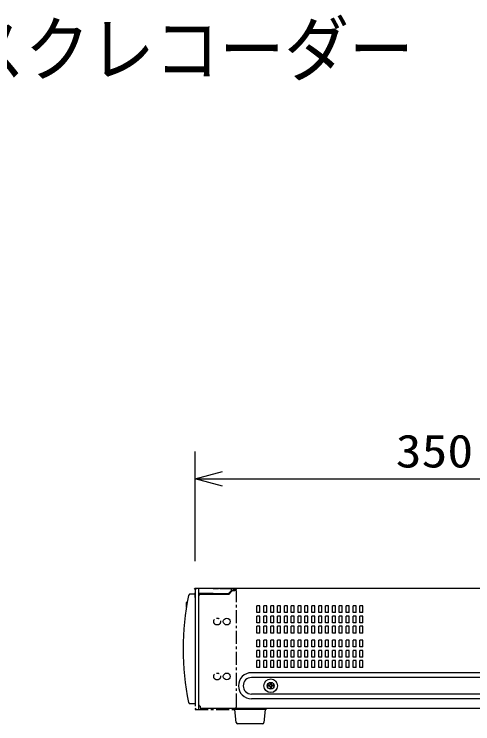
# Model space of a CAD drawing. Units: millimetres, scale not verified. Extents: x -63 to 63, y -57 to 57.
# Drawn here: x 6.2 to 39.7, y 5.7 to 57.4 of the extents above; entities that cross this region are included whole.
import ezdxf
from ezdxf.enums import TextEntityAlignment as Align

# ---------------------------------------------------------------- set-up
doc = ezdxf.new("R2010")
doc.units = ezdxf.units.MM
doc.header["$LTSCALE"] = 0.190236
doc.header["$PDMODE"] = 32
doc.header["$PDSIZE"] = 0.0951
doc.linetypes.add('CHAIN1', pattern=[8, 5, -1, 1, -1])
doc.linetypes.add('LONG_DOUBLE_CHAIN', pattern=[21.8, 18, -1, 0.6, -0.6, 0.6, -1])
for name, color, linetype in [('0-0_MOJI1', 2, 'Continuous'), ('0-2_GAIKEI', 1, 'Continuous'), ('0-3_WAKU', 3, 'Continuous'), ('0-4_DEFPOINTS', 7, 'Continuous')]:
    doc.layers.add(name, color=color, linetype=linetype)
doc.styles.add('ＭＳ ゴシック', font='')
doc.styles.get('ＭＳ ゴシック').set_extended_font_data('MS Gothic')

# ---------------------------------------------------------------- blocks, each defined once
blk = doc.blocks.new('_OPEN30')
at = {"layer": '0-4_DEFPOINTS'}
blk.add_line((0, 0), (-1, 0), dxfattribs=at)
blk.add_lwpolyline([(-1, 0.26795), (0, 0), (-1, -0.26795)], dxfattribs=at)

msp = doc.modelspace()

# ---------------------------------------------------------------- linework, layer by layer
at = {"layer": '0-2_GAIKEI', "linetype": 'CHAIN1'}
for p, q in [((19.5228, 15.5525), (19.4228, 15.5525)), ((19.4228, 15.5525), (19.4228, 6.7525)), ((19.6528, 15.5525), (19.6528, 6.7525)), ((22.4228, 6.9525), (22.4228, 15.3525)), ((19.4228, 6.7525), (22.2228, 6.7525))]:
    msp.add_line(p, q, dxfattribs=at)
at = {"layer": '0-2_GAIKEI', "color": 7}
for p, q in [((19.5228, 15.5525), (19.4228, 15.4525)), ((20.7228, 15.5525), (19.5228, 15.5525)), ((20.7228, 15.5525), (19.5228, 15.5525)), ((22.0728, 15.5525), (19.5353, 15.5525)), ((20.7228, 15.5525), (21.1229, 15.5525)), ((21.2228, 15.5525), (21.1229, 15.5525)), ((21.2228, 15.5525), (22.0087, 15.5525)), ((21.8728, 15.1325), (22.2728, 15.5525)), ((22.0728, 15.4025), (22.0728, 15.5525)), ((22.0728, 15.5525), (22.0747, 15.5525)), ((54.3429, 15.5525), (22.0728, 15.5525)), ((22.4228, 15.5025), (22.4228, 15.5525)), ((19.4228, 14.9015), (19.4228, 15.2525)), ((19.6728, 15.1525), (19.6728, 6.7525)), ((19.6928, 7.0825), (19.6928, 15.0325)), ((20.7228, 15.1825), (19.7028, 15.1825)), ((21.8728, 15.1325), (19.7928, 15.1325)), ((20.7228, 15.1325), (19.7928, 15.1325)), ((20.7228, 15.1825), (21.8528, 15.1825)), ((21.6528, 15.1325), (20.7228, 15.1325)), ((22.0728, 15.4025), (21.8528, 15.1825)), ((22.13, 15.4025), (22.3228, 15.4025)), ((22.2405, 15.4025), (22.3071, 15.4725)), ((22.3071, 15.4725), (22.4228, 15.4725)), ((18.9228, 7.2525), (19.0084, 7.167)), ((19.4228, 7.1525), (19.0084, 7.167)), ((19.4228, 6.8525), (19.5228, 6.7525)), ((19.5228, 6.7525), (19.6728, 6.7525)), ((19.7928, 6.9825), (19.7928, 6.8525)), ((19.7928, 6.9825), (19.7928, 6.9825)), ((19.7928, 6.9825), (19.7928, 6.9825)), ((19.7928, 6.9325), (19.7928, 6.8525)), ((19.7928, 6.8525), (54.2129, 6.8525)), ((22.2728, 6.7525), (22.1728, 6.8525)), ((22.4142, 5.793), (22.3228, 6.7525)), ((24.5228, 6.7525), (24.4315, 5.793)), ((24.6728, 6.8525), (24.5728, 6.7525)), ((24.3319, 5.7025), (22.5138, 5.7025))]:
    msp.add_line(p, q, dxfattribs=at)
at = {"layer": '0-2_GAIKEI'}
for p, q in [((24.1428, 14.3025), (23.9228, 14.3025)), ((23.9228, 13.8025), (23.9228, 14.3025)), ((24.1428, 13.8025), (24.1428, 14.3025)), ((24.4228, 13.8025), (24.4228, 14.3025)), ((24.6428, 14.3025), (24.4228, 14.3025)), ((24.6428, 13.8025), (24.6428, 14.3025)), ((25.1428, 14.3025), (24.9228, 14.3025)), ((24.9228, 13.8025), (24.9228, 14.3025)), ((25.1428, 13.8025), (25.1428, 14.3025)), ((25.4229, 13.8025), (25.4229, 14.3025)), ((25.6428, 14.3025), (25.4229, 14.3025)), ((25.6428, 13.8025), (25.6428, 14.3025)), ((26.1428, 14.3025), (25.9229, 14.3025)), ((25.9229, 13.8025), (25.9229, 14.3025)), ((26.1428, 13.8025), (26.1428, 14.3025)), ((26.4229, 13.8025), (26.4229, 14.3025)), ((26.6428, 14.3025), (26.4229, 14.3025)), ((26.6428, 13.8025), (26.6428, 14.3025)), ((27.1428, 14.3025), (26.9229, 14.3025)), ((26.9229, 13.8025), (26.9229, 14.3025)), ((27.1428, 13.8025), (27.1428, 14.3025)), ((27.4229, 13.8025), (27.4229, 14.3025)), ((27.6428, 14.3025), (27.4229, 14.3025)), ((27.6428, 13.8025), (27.6428, 14.3025)), ((27.9229, 13.8025), (27.9229, 14.3025)), ((28.1428, 14.3025), (27.9229, 14.3025)), ((28.1428, 13.8025), (28.1428, 14.3025)), ((28.4229, 13.8025), (28.4229, 14.3025)), ((28.6429, 14.3025), (28.4229, 14.3025)), ((28.6429, 13.8025), (28.6429, 14.3025)), ((28.9229, 13.8025), (28.9229, 14.3025)), ((29.1429, 14.3025), (28.9229, 14.3025)), ((29.1429, 13.8025), (29.1429, 14.3025)), ((29.4229, 13.8025), (29.4229, 14.3025)), ((29.6429, 14.3025), (29.4229, 14.3025)), ((29.6429, 13.8025), (29.6429, 14.3025)), ((29.9229, 13.8025), (29.9229, 14.3025)), ((30.1429, 14.3025), (29.9229, 14.3025)), ((30.1429, 13.8025), (30.1429, 14.3025)), ((30.4229, 13.8025), (30.4229, 14.3025)), ((30.6429, 14.3025), (30.4229, 14.3025)), ((30.6429, 13.8025), (30.6429, 14.3025)), ((30.9229, 13.8025), (30.9229, 14.3025)), ((31.1429, 14.3025), (30.9229, 14.3025)), ((31.1429, 13.8025), (31.1429, 14.3025)), ((31.4229, 13.8025), (31.4229, 14.3025)), ((31.6429, 14.3025), (31.4229, 14.3025)), ((31.6429, 13.8025), (31.6429, 14.3025)), ((24.1428, 13.8025), (23.9228, 13.8025)), ((24.1428, 13.5525), (23.9228, 13.5525)), ((23.9228, 13.0525), (23.9228, 13.5525)), ((24.1428, 13.0525), (24.1428, 13.5525)), ((24.6428, 13.8025), (24.4228, 13.8025)), ((24.4228, 13.0525), (24.4228, 13.5525)), ((24.6428, 13.5525), (24.4228, 13.5525)), ((24.6428, 13.0525), (24.6428, 13.5525)), ((25.1428, 13.8025), (24.9228, 13.8025)), ((25.1428, 13.5525), (24.9228, 13.5525)), ((24.9228, 13.0525), (24.9228, 13.5525)), ((25.1428, 13.0525), (25.1428, 13.5525)), ((25.6428, 13.8025), (25.4229, 13.8025)), ((25.4229, 13.0525), (25.4229, 13.5525)), ((25.6428, 13.5525), (25.4229, 13.5525)), ((25.6428, 13.0525), (25.6428, 13.5525)), ((26.1428, 13.8025), (25.9229, 13.8025)), ((26.1428, 13.5525), (25.9229, 13.5525)), ((25.9229, 13.0525), (25.9229, 13.5525)), ((26.1428, 13.0525), (26.1428, 13.5525)), ((26.6428, 13.8025), (26.4229, 13.8025)), ((26.4229, 13.0525), (26.4229, 13.5525)), ((26.6428, 13.5525), (26.4229, 13.5525)), ((26.6428, 13.0525), (26.6428, 13.5525)), ((27.1428, 13.8025), (26.9229, 13.8025)), ((27.1428, 13.5525), (26.9229, 13.5525)), ((26.9229, 13.0525), (26.9229, 13.5525)), ((27.1428, 13.0525), (27.1428, 13.5525)), ((27.6428, 13.8025), (27.4229, 13.8025)), ((27.4229, 13.0525), (27.4229, 13.5525)), ((27.6428, 13.5525), (27.4229, 13.5525)), ((27.6428, 13.0525), (27.6428, 13.5525)), ((28.1428, 13.8025), (27.9229, 13.8025)), ((27.9229, 13.0525), (27.9229, 13.5525)), ((28.1428, 13.5525), (27.9229, 13.5525)), ((28.1428, 13.0525), (28.1428, 13.5525)), ((28.6429, 13.8025), (28.4229, 13.8025)), ((28.4229, 13.0525), (28.4229, 13.5525)), ((28.6429, 13.5525), (28.4229, 13.5525)), ((28.6429, 13.0525), (28.6429, 13.5525)), ((29.1429, 13.8025), (28.9229, 13.8025)), ((28.9229, 13.0525), (28.9229, 13.5525)), ((29.1429, 13.5525), (28.9229, 13.5525)), ((29.1429, 13.0525), (29.1429, 13.5525)), ((29.6429, 13.8025), (29.4229, 13.8025)), ((29.4229, 13.0525), (29.4229, 13.5525)), ((29.6429, 13.5525), (29.4229, 13.5525)), ((29.6429, 13.0525), (29.6429, 13.5525)), ((30.1429, 13.8025), (29.9229, 13.8025)), ((29.9229, 13.0525), (29.9229, 13.5525)), ((30.1429, 13.5525), (29.9229, 13.5525)), ((30.1429, 13.0525), (30.1429, 13.5525)), ((30.6429, 13.8025), (30.4229, 13.8025)), ((30.4229, 13.0525), (30.4229, 13.5525)), ((30.6429, 13.5525), (30.4229, 13.5525)), ((30.6429, 13.0525), (30.6429, 13.5525)), ((31.1429, 13.8025), (30.9229, 13.8025)), ((30.9229, 13.0525), (30.9229, 13.5525)), ((31.1429, 13.5525), (30.9229, 13.5525)), ((31.1429, 13.0525), (31.1429, 13.5525)), ((31.6429, 13.8025), (31.4229, 13.8025)), ((31.4229, 13.0525), (31.4229, 13.5525)), ((31.6429, 13.5525), (31.4229, 13.5525)), ((31.6429, 13.0525), (31.6429, 13.5525)), ((24.1428, 13.0525), (23.9228, 13.0525)), ((24.6428, 13.0525), (24.4228, 13.0525)), ((25.1428, 13.0525), (24.9228, 13.0525)), ((25.6428, 13.0525), (25.4229, 13.0525)), ((26.1428, 13.0525), (25.9229, 13.0525)), ((26.6428, 13.0525), (26.4229, 13.0525)), ((27.1428, 13.0525), (26.9229, 13.0525)), ((27.6428, 13.0525), (27.4229, 13.0525)), ((28.1428, 13.0525), (27.9229, 13.0525)), ((28.6429, 13.0525), (28.4229, 13.0525)), ((29.1429, 13.0525), (28.9229, 13.0525)), ((29.6429, 13.0525), (29.4229, 13.0525)), ((30.1429, 13.0525), (29.9229, 13.0525)), ((30.6429, 13.0525), (30.4229, 13.0525)), ((31.1429, 13.0525), (30.9229, 13.0525)), ((31.6429, 13.0525), (31.4229, 13.0525)), ((24.1428, 12.8025), (23.9228, 12.8025)), ((23.9228, 12.3025), (23.9228, 12.8025)), ((24.1428, 12.3025), (24.1428, 12.8025)), ((24.4228, 12.3025), (24.4228, 12.8025)), ((24.6428, 12.8025), (24.4228, 12.8025)), ((24.6428, 12.3025), (24.6428, 12.8025)), ((25.1428, 12.8025), (24.9228, 12.8025)), ((24.9228, 12.3025), (24.9228, 12.8025)), ((25.1428, 12.3025), (25.1428, 12.8025)), ((25.4229, 12.3025), (25.4229, 12.8025)), ((25.6428, 12.8025), (25.4229, 12.8025)), ((25.6428, 12.3025), (25.6428, 12.8025)), ((26.1428, 12.8025), (25.9229, 12.8025)), ((25.9229, 12.3025), (25.9229, 12.8025)), ((26.1428, 12.3025), (26.1428, 12.8025)), ((26.4229, 12.3025), (26.4229, 12.8025)), ((26.6428, 12.8025), (26.4229, 12.8025)), ((26.6428, 12.3025), (26.6428, 12.8025)), ((27.1428, 12.8025), (26.9229, 12.8025)), ((26.9229, 12.3025), (26.9229, 12.8025)), ((27.1428, 12.3025), (27.1428, 12.8025)), ((27.4229, 12.3025), (27.4229, 12.8025)), ((27.6428, 12.8025), (27.4229, 12.8025)), ((27.6428, 12.3025), (27.6428, 12.8025)), ((27.9229, 12.3025), (27.9229, 12.8025)), ((28.1428, 12.8025), (27.9229, 12.8025)), ((28.1428, 12.3025), (28.1428, 12.8025)), ((28.4229, 12.3025), (28.4229, 12.8025)), ((28.6429, 12.8025), (28.4229, 12.8025)), ((28.6429, 12.3025), (28.6429, 12.8025)), ((28.9229, 12.3025), (28.9229, 12.8025)), ((29.1429, 12.8025), (28.9229, 12.8025)), ((29.1429, 12.3025), (29.1429, 12.8025)), ((29.4229, 12.3025), (29.4229, 12.8025)), ((29.6429, 12.8025), (29.4229, 12.8025)), ((29.6429, 12.3025), (29.6429, 12.8025)), ((29.9229, 12.3025), (29.9229, 12.8025)), ((30.1429, 12.8025), (29.9229, 12.8025)), ((30.1429, 12.3025), (30.1429, 12.8025)), ((30.4229, 12.3025), (30.4229, 12.8025)), ((30.6429, 12.8025), (30.4229, 12.8025)), ((30.6429, 12.3025), (30.6429, 12.8025)), ((30.9229, 12.3025), (30.9229, 12.8025)), ((31.1429, 12.8025), (30.9229, 12.8025)), ((31.1429, 12.3025), (31.1429, 12.8025)), ((31.4229, 12.3025), (31.4229, 12.8025)), ((31.6429, 12.8025), (31.4229, 12.8025)), ((31.6429, 12.3025), (31.6429, 12.8025)), ((24.1428, 12.3025), (23.9228, 12.3025)), ((24.6428, 12.3025), (24.4228, 12.3025)), ((25.1428, 12.3025), (24.9228, 12.3025)), ((25.6428, 12.3025), (25.4229, 12.3025)), ((26.1428, 12.3025), (25.9229, 12.3025)), ((26.6428, 12.3025), (26.4229, 12.3025)), ((27.1428, 12.3025), (26.9229, 12.3025)), ((27.6428, 12.3025), (27.4229, 12.3025)), ((28.1428, 12.3025), (27.9229, 12.3025)), ((28.6429, 12.3025), (28.4229, 12.3025)), ((29.1429, 12.3025), (28.9229, 12.3025)), ((29.6429, 12.3025), (29.4229, 12.3025)), ((30.1429, 12.3025), (29.9229, 12.3025)), ((30.6429, 12.3025), (30.4229, 12.3025)), ((31.1429, 12.3025), (30.9229, 12.3025)), ((31.6429, 12.3025), (31.4229, 12.3025)), ((24.1428, 11.8025), (23.9228, 11.8025)), ((23.9228, 11.3025), (23.9228, 11.8025)), ((24.1428, 11.3025), (24.1428, 11.8025)), ((24.4228, 11.3025), (24.4228, 11.8025)), ((24.6428, 11.8025), (24.4228, 11.8025)), ((24.6428, 11.3025), (24.6428, 11.8025)), ((25.1428, 11.8025), (24.9228, 11.8025)), ((24.9228, 11.3025), (24.9228, 11.8025)), ((25.1428, 11.3025), (25.1428, 11.8025)), ((25.4229, 11.3025), (25.4229, 11.8025)), ((25.6428, 11.8025), (25.4229, 11.8025)), ((25.6428, 11.3025), (25.6428, 11.8025)), ((26.1428, 11.8025), (25.9229, 11.8025)), ((25.9229, 11.3025), (25.9229, 11.8025)), ((26.1428, 11.3025), (26.1428, 11.8025)), ((26.4229, 11.3025), (26.4229, 11.8025)), ((26.6428, 11.8025), (26.4229, 11.8025)), ((26.6428, 11.3025), (26.6428, 11.8025)), ((27.1428, 11.8025), (26.9229, 11.8025)), ((26.9229, 11.3025), (26.9229, 11.8025)), ((27.1428, 11.3025), (27.1428, 11.8025)), ((27.4229, 11.3025), (27.4229, 11.8025)), ((27.6428, 11.8025), (27.4229, 11.8025)), ((27.6428, 11.3025), (27.6428, 11.8025)), ((27.9229, 11.3025), (27.9229, 11.8025)), ((28.1428, 11.8025), (27.9229, 11.8025)), ((28.1428, 11.3025), (28.1428, 11.8025)), ((28.4229, 11.3025), (28.4229, 11.8025)), ((28.6429, 11.8025), (28.4229, 11.8025)), ((28.6429, 11.3025), (28.6429, 11.8025)), ((28.9229, 11.3025), (28.9229, 11.8025)), ((29.1429, 11.8025), (28.9229, 11.8025)), ((29.1429, 11.3025), (29.1429, 11.8025)), ((29.4229, 11.3025), (29.4229, 11.8025)), ((29.6429, 11.8025), (29.4229, 11.8025)), ((29.6429, 11.3025), (29.6429, 11.8025)), ((29.9229, 11.3025), (29.9229, 11.8025)), ((30.1429, 11.8025), (29.9229, 11.8025)), ((30.1429, 11.3025), (30.1429, 11.8025)), ((30.4229, 11.3025), (30.4229, 11.8025)), ((30.6429, 11.8025), (30.4229, 11.8025)), ((30.6429, 11.3025), (30.6429, 11.8025)), ((30.9229, 11.3025), (30.9229, 11.8025)), ((31.1429, 11.8025), (30.9229, 11.8025)), ((31.1429, 11.3025), (31.1429, 11.8025)), ((31.4229, 11.3025), (31.4229, 11.8025)), ((31.6429, 11.8025), (31.4229, 11.8025)), ((31.6429, 11.3025), (31.6429, 11.8025)), ((24.1428, 11.3025), (23.9228, 11.3025)), ((24.1428, 11.0525), (23.9228, 11.0525)), ((23.9228, 10.5525), (23.9228, 11.0525)), ((24.1428, 10.5525), (24.1428, 11.0525)), ((24.6428, 11.3025), (24.4228, 11.3025)), ((24.4228, 10.5525), (24.4228, 11.0525)), ((24.6428, 11.0525), (24.4228, 11.0525)), ((24.6428, 10.5525), (24.6428, 11.0525)), ((25.1428, 11.3025), (24.9228, 11.3025)), ((25.1428, 11.0525), (24.9228, 11.0525)), ((24.9228, 10.5525), (24.9228, 11.0525)), ((25.1428, 10.5525), (25.1428, 11.0525)), ((25.6428, 11.3025), (25.4229, 11.3025)), ((25.4229, 10.5525), (25.4229, 11.0525)), ((25.6428, 11.0525), (25.4229, 11.0525)), ((25.6428, 10.5525), (25.6428, 11.0525)), ((26.1428, 11.3025), (25.9229, 11.3025)), ((26.1428, 11.0525), (25.9229, 11.0525)), ((25.9229, 10.5525), (25.9229, 11.0525)), ((26.1428, 10.5525), (26.1428, 11.0525)), ((26.6428, 11.3025), (26.4229, 11.3025)), ((26.4229, 10.5525), (26.4229, 11.0525)), ((26.6428, 11.0525), (26.4229, 11.0525)), ((26.6428, 10.5525), (26.6428, 11.0525)), ((27.1428, 11.3025), (26.9229, 11.3025)), ((27.1428, 11.0525), (26.9229, 11.0525)), ((26.9229, 10.5525), (26.9229, 11.0525)), ((27.1428, 10.5525), (27.1428, 11.0525)), ((27.6428, 11.3025), (27.4229, 11.3025)), ((27.4229, 10.5525), (27.4229, 11.0525)), ((27.6428, 11.0525), (27.4229, 11.0525)), ((27.6428, 10.5525), (27.6428, 11.0525)), ((28.1428, 11.3025), (27.9229, 11.3025)), ((27.9229, 10.5525), (27.9229, 11.0525)), ((28.1428, 11.0525), (27.9229, 11.0525)), ((28.1428, 10.5525), (28.1428, 11.0525)), ((28.6429, 11.3025), (28.4229, 11.3025)), ((28.4229, 10.5525), (28.4229, 11.0525)), ((28.6429, 11.0525), (28.4229, 11.0525)), ((28.6429, 10.5525), (28.6429, 11.0525)), ((29.1429, 11.3025), (28.9229, 11.3025)), ((28.9229, 10.5525), (28.9229, 11.0525)), ((29.1429, 11.0525), (28.9229, 11.0525)), ((29.1429, 10.5525), (29.1429, 11.0525)), ((29.6429, 11.3025), (29.4229, 11.3025)), ((29.4229, 10.5525), (29.4229, 11.0525)), ((29.6429, 11.0525), (29.4229, 11.0525)), ((29.6429, 10.5525), (29.6429, 11.0525)), ((30.1429, 11.3025), (29.9229, 11.3025)), ((29.9229, 10.5525), (29.9229, 11.0525)), ((30.1429, 11.0525), (29.9229, 11.0525)), ((30.1429, 10.5525), (30.1429, 11.0525)), ((30.6429, 11.3025), (30.4229, 11.3025)), ((30.4229, 10.5525), (30.4229, 11.0525)), ((30.6429, 11.0525), (30.4229, 11.0525)), ((30.6429, 10.5525), (30.6429, 11.0525)), ((31.1429, 11.3025), (30.9229, 11.3025)), ((30.9229, 10.5525), (30.9229, 11.0525)), ((31.1429, 11.0525), (30.9229, 11.0525)), ((31.1429, 10.5525), (31.1429, 11.0525)), ((31.6429, 11.3025), (31.4229, 11.3025)), ((31.4229, 10.5525), (31.4229, 11.0525)), ((31.6429, 11.0525), (31.4229, 11.0525)), ((31.6429, 10.5525), (31.6429, 11.0525)), ((24.1428, 10.5525), (23.9228, 10.5525)), ((24.6428, 10.5525), (24.4228, 10.5525)), ((25.1428, 10.5525), (24.9228, 10.5525)), ((25.6428, 10.5525), (25.4229, 10.5525)), ((26.1428, 10.5525), (25.9229, 10.5525)), ((26.6428, 10.5525), (26.4229, 10.5525)), ((27.1428, 10.5525), (26.9229, 10.5525)), ((27.6428, 10.5525), (27.4229, 10.5525)), ((28.1428, 10.5525), (27.9229, 10.5525)), ((28.6429, 10.5525), (28.4229, 10.5525)), ((29.1429, 10.5525), (28.9229, 10.5525)), ((29.6429, 10.5525), (29.4229, 10.5525)), ((30.1429, 10.5525), (29.9229, 10.5525)), ((30.6429, 10.5525), (30.4229, 10.5525)), ((31.1429, 10.5525), (30.9229, 10.5525)), ((31.6429, 10.5525), (31.4229, 10.5525)), ((24.1428, 10.3025), (23.9228, 10.3025)), ((23.9228, 9.8025), (23.9228, 10.3025)), ((24.1428, 9.8025), (24.1428, 10.3025)), ((24.4228, 9.8025), (24.4228, 10.3025)), ((24.6428, 10.3025), (24.4228, 10.3025)), ((24.6428, 9.8025), (24.6428, 10.3025)), ((25.1428, 10.3025), (24.9228, 10.3025)), ((24.9228, 9.8025), (24.9228, 10.3025)), ((25.1428, 9.8025), (25.1428, 10.3025)), ((25.4229, 9.8025), (25.4229, 10.3025)), ((25.6428, 10.3025), (25.4229, 10.3025)), ((25.6428, 9.8025), (25.6428, 10.3025)), ((26.1428, 10.3025), (25.9229, 10.3025)), ((25.9229, 9.8025), (25.9229, 10.3025)), ((26.1428, 9.8025), (26.1428, 10.3025)), ((26.4229, 9.8025), (26.4229, 10.3025)), ((26.6428, 10.3025), (26.4229, 10.3025)), ((26.6428, 9.8025), (26.6428, 10.3025)), ((27.1428, 10.3025), (26.9229, 10.3025)), ((26.9229, 9.8025), (26.9229, 10.3025)), ((27.1428, 9.8025), (27.1428, 10.3025)), ((27.4229, 9.8025), (27.4229, 10.3025)), ((27.6428, 10.3025), (27.4229, 10.3025)), ((27.6428, 9.8025), (27.6428, 10.3025)), ((27.9229, 9.8025), (27.9229, 10.3025)), ((28.1428, 10.3025), (27.9229, 10.3025)), ((28.1428, 9.8025), (28.1428, 10.3025)), ((28.4229, 9.8025), (28.4229, 10.3025)), ((28.6429, 10.3025), (28.4229, 10.3025)), ((28.6429, 9.8025), (28.6429, 10.3025)), ((28.9229, 9.8025), (28.9229, 10.3025)), ((29.1429, 10.3025), (28.9229, 10.3025)), ((29.1429, 9.8025), (29.1429, 10.3025)), ((29.4229, 9.8025), (29.4229, 10.3025)), ((29.6429, 10.3025), (29.4229, 10.3025)), ((29.6429, 9.8025), (29.6429, 10.3025)), ((29.9229, 9.8025), (29.9229, 10.3025)), ((30.1429, 10.3025), (29.9229, 10.3025)), ((30.1429, 9.8025), (30.1429, 10.3025)), ((30.4229, 9.8025), (30.4229, 10.3025)), ((30.6429, 10.3025), (30.4229, 10.3025)), ((30.6429, 9.8025), (30.6429, 10.3025)), ((30.9229, 9.8025), (30.9229, 10.3025)), ((31.1429, 10.3025), (30.9229, 10.3025)), ((31.1429, 9.8025), (31.1429, 10.3025)), ((31.4229, 9.8025), (31.4229, 10.3025)), ((31.6429, 10.3025), (31.4229, 10.3025)), ((31.6429, 9.8025), (31.6429, 10.3025)), ((51.8229, 9.4225), (23.5228, 9.4225)), ((24.1428, 9.8025), (23.9228, 9.8025)), ((24.6428, 9.8025), (24.4228, 9.8025)), ((25.1428, 9.8025), (24.9228, 9.8025)), ((25.6428, 9.8025), (25.4229, 9.8025)), ((26.1428, 9.8025), (25.9229, 9.8025)), ((26.6428, 9.8025), (26.4229, 9.8025)), ((27.1428, 9.8025), (26.9229, 9.8025)), ((27.6428, 9.8025), (27.4229, 9.8025)), ((28.1428, 9.8025), (27.9229, 9.8025)), ((28.6429, 9.8025), (28.4229, 9.8025)), ((29.1429, 9.8025), (28.9229, 9.8025)), ((29.6429, 9.8025), (29.4229, 9.8025)), ((30.1429, 9.8025), (29.9229, 9.8025)), ((30.6429, 9.8025), (30.4229, 9.8025)), ((31.1429, 9.8025), (30.9229, 9.8025)), ((31.6429, 9.8025), (31.4229, 9.8025)), ((51.8229, 9.0725), (23.5228, 9.0725)), ((24.8528, 8.5075), (24.7278, 8.5075)), ((24.7278, 8.5075), (24.7278, 8.4375)), ((24.8528, 8.4375), (24.7278, 8.4375)), ((24.9578, 8.6675), (24.8878, 8.6675)), ((24.8878, 8.6675), (24.8878, 8.5425)), ((24.8878, 8.4025), (24.8878, 8.2775)), ((24.9578, 8.2775), (24.8878, 8.2775)), ((24.9578, 8.6675), (24.9578, 8.5425)), ((24.9578, 8.4025), (24.9578, 8.2775)), ((25.1178, 8.5075), (24.9928, 8.5075)), ((25.1178, 8.4375), (24.9928, 8.4375)), ((25.1178, 8.5075), (25.1178, 8.4375)), ((51.8229, 7.8725), (23.5228, 7.8725)), ((51.8229, 7.5225), (23.5228, 7.5225)), ((24.5728, 6.7525), (22.2728, 6.7525))]:
    msp.add_line(p, q, dxfattribs=at)
at = {"layer": '0-2_GAIKEI', "color": 7}
for points in [[(19.4228, 15.1525), (19.0084, 15.1381), (18.9228, 15.0525)], [(19.4228, 15.1525), (19.4228, 14.8125), (19.4228, 7.1525)], [(18.8257, 14.5275), (18.7728, 14.5275), (18.7728, 14.2026)]]:
    msp.add_lwpolyline(points, dxfattribs=at)
at = {"layer": '0-2_GAIKEI', "linetype": 'CHAIN1'}
for centre in [(21.0228, 13.1525), (21.0228, 9.1525)]:
    msp.add_circle(centre, 0.25, dxfattribs=at)
at = {"layer": '0-2_GAIKEI'}
for centre, radius in [((21.7228, 13.1525), 0.25), ((21.7228, 9.1525), 0.25), ((24.9228, 8.4725), 0.5), ((24.9228, 8.4725), 0.25)]:
    msp.add_circle(centre, radius, dxfattribs=at)
at = {"layer": '0-2_GAIKEI', "linetype": 'LONG_DOUBLE_CHAIN'}
for centre, start, end in [((22.2228, 15.3525), 0, 90), ((22.2228, 6.9525), 270, 0)]:
    msp.add_arc(centre, 0.2, start, end, dxfattribs=at)
at = {"layer": '0-2_GAIKEI', "color": 7}
for centre, radius, start, end in [((38.5389, 11.1525), 20, 168.75528, 180), ((19.7028, 15.1525), 0.03, 90, 180), ((19.7928, 15.0325), 0.1, 90, 180), ((22.3228, 15.5025), 0.1, 270, 0), ((38.5389, 11.1525), 20, 180, 191.24472), ((19.7928, 7.0825), 0.1, 180, 270), ((22.5138, 5.8025), 0.1, 185.44033, 270), ((24.3319, 5.8025), 0.1, 270, 354.55967)]:
    msp.add_arc(centre, radius, start, end, dxfattribs=at)
at = {"layer": '0-2_GAIKEI'}
for centre, radius, start, end in [((23.5228, 8.4725), 0.95, 90, 270), ((23.5228, 8.4725), 0.6, 90, 270), ((24.8528, 8.5425), 0.035, 270, 0), ((24.8528, 8.4025), 0.035, 0, 90), ((24.9928, 8.5425), 0.035, 180, 270), ((24.9928, 8.4025), 0.035, 90, 180)]:
    msp.add_arc(centre, radius, start, end, dxfattribs=at)
at = {"layer": '0-3_WAKU'}
for p, q in [((19.4228, 17.5393), (19.4228, 25.5393)), ((21.4228, 23.5393), (52.4229, 23.5393))]:
    msp.add_line(p, q, dxfattribs=at)
at = {"layer": '0-4_DEFPOINTS'}
msp.add_point((19.4228, 15.5393), dxfattribs=at)

# ---------------------------------------------------------------- block references
at = {"layer": '0-3_WAKU', "xscale": 2, "yscale": 2, "rotation": 180}
msp.add_blockref('_OPEN30', (19.4228, 23.5393), dxfattribs=at)

# ---------------------------------------------------------------- texts
at = {"layer": '0-0_MOJI1', "style": 'ＭＳ ゴシック', "width": 0.9}
msp.add_text('ネットワークディスクレコーダー', height=3.848, dxfattribs=at).set_placement((-35.5001, 51.7599), align=Align.BOTTOM_LEFT)
at = {"layer": '0-3_WAKU', "style": 'ＭＳ ゴシック', "width": 1.15}
msp.add_text('350', height=2.406, dxfattribs=at).set_placement((34.0357, 23.6489), align=Align.BOTTOM_LEFT)

doc.saveas('drawing.dxf')
